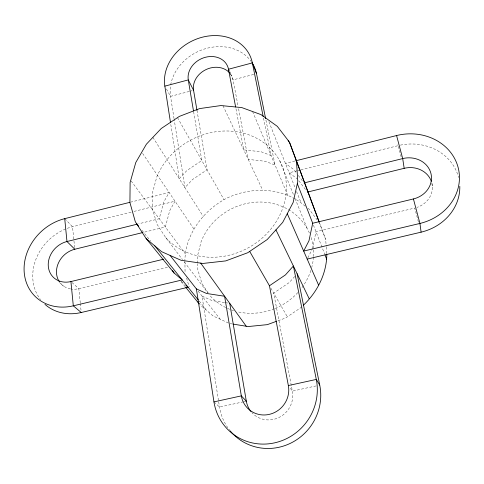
<?xml version="1.0" encoding="UTF-8"?>
<svg xmlns="http://www.w3.org/2000/svg" width="484" height="484" viewBox="0 0 484 484"><rect width="100%" height="100%" fill="white"/><g stroke="black" fill="none" stroke-linecap="round" stroke-linejoin="round"><path stroke-width="0.36" stroke-dasharray="2.42 1.81" d="M312.374 248.964L315.998 231.745L414.715 208.059L418.975 224.122M307.836 257.821L312.047 249.599M294.689 276.473L289.329 282.487L273.696 293.104L292.372 391.114A23.922 23.032 -50.4 0 1 279.692 417.129A23.922 23.032 -50.4 0 1 251.862 412.628M301.925 306.904L285.705 317.946L277.217 321.037M189.256 91.434L170.543 96.37L166.266 88.699M189.976 91.246L192.136 90.671M253.67 74.433L233.07 79.872A20.594 17.279 -26.2 0 0 230.317 73.707M130.432 202.191L169.134 192.499L163.713 202.118L159.23 218.726L138.733 223.789M294.919 161.003L285.415 163.38L293.921 169.666L296.559 173.133M131.097 212.137L72.515 226.724A47.45 40.952 -44.1 0 0 40.535 299.632M134.026 211.405L175.033 201.199L169.733 210.655L165.377 226.99L143.464 232.374M297.194 170.779L289.142 172.782L297.503 178.989M297.926 170.598L300.116 170.053M300.848 169.872L398.163 145.642L397.933 144.196M167.464 267.38L78.819 288.646A21.798 18.809 -44.1 0 1 71.202 289.057M243.422 401.817L219.506 407.044L214.46 402.361M244.148 401.653L246.32 401.182M316.137 385.917L292.372 391.114L289.958 387.781M224.546 302.536L211.974 300.57L202.016 296.063L218.568 401.085M225.284 302.651L228.98 303.226M232.489 324.008L229.591 323.536L213.014 315.925L199.547 304.345M305.156 206.196C283.636 186.957 250.694 186.207 225.623 198.749C203.28 210.885 185.687 233.947 184.894 259.902M307.969 208.314L309.094 209.161L317.129 219.857M181.246 281.379L184.676 284.308M59.447 282.474L63.797 286.262M71.971 282.505L78.819 288.646L80.259 302.815M64.723 218.647L72.515 226.724L73.889 240.233M181.052 281.567L185.318 286.824M199.226 301.06L207.11 310.843M142.018 230.378L150.451 240.844M198.113 291.096L220.226 319.234M165.679 237.541A69.139 61.063 -29.7 0 0 268.741 231.576A69.139 61.063 -29.7 0 0 255.104 137.468A69.139 61.063 -29.7 0 0 156.864 176.708L152.478 192.686L152.466 208.858L156.937 224.165L165.679 237.541L182.51 259.624M184.331 262.007L207.981 293.044M298.319 175.444L303.153 181.796M298.858 180.774L306.535 190.896M318.466 221.642L319.537 223.063L325.696 239.489L326.198 246.193M131.152 180.968L185.287 253.767M142.611 153.422L194.169 229.386M208.15 292.923L201.991 283.545L197.847 269.987L197.732 263.968M152.877 137.341L203.377 216.608M270.877 288.204L287.351 316.82M177.513 117.63L224.068 199.789M223.027 105.766L262.715 190.23M229.827 71.602L231.552 75.607M230.499 73.889L233.07 79.872L238.122 106.377M252.6 111.538L287.962 195.814M279.71 160.755L293.903 195.693M295.04 198.488L307.534 229.241M268.916 121.787L295.179 188.004M296.553 191.464L301.217 203.226M313.463 225.205L324.74 254.263M319.373 222.495L325.696 239.489M186.588 278.1L189.183 286.794M398.35 146.35L401.169 156.979M265.934 120.117L275.063 165.068L265.262 161.299L248.219 159.387L238.261 107.115M263.502 118.066L271.082 155.582L261.1 151.776L243.754 149.877L235.775 107.708M196.976 110.352L207.061 169.769L192.402 179.618L184.93 187.653L174.173 119.379M193.624 111.713L201.816 160.519L186.866 170.549L179.243 178.723L170.652 123.474M174.052 118.634L170.543 96.37A44.824 37.619 -26.2 0 1 170.465 86.352M218.683 401.829L219.506 407.044A52.072 50.142 -50.5 0 0 229.737 430.3M73.967 240.984L74.808 249.242M80.332 303.559L81.173 311.763M431.982 183.539L432.406 187.919M326.252 246.937L326.748 253.64M197.72 263.217L197.575 255.691L201.126 241.601A59.381 54.371 -29.7 0 1 287.768 209.215M184.906 260.634L185.063 272.304M288.416 209.59A59.381 54.371 -29.7 0 1 309.488 233.282M311.091 237.535A59.381 54.371 -29.7 0 1 313.505 256.453M313.463 257.185A59.381 54.371 -29.7 0 1 311.732 267.507M310.873 270.411A59.381 54.371 -29.7 0 1 303.813 284.949M303.401 285.554A59.381 54.371 -29.7 0 1 301.217 288.555M297.811 292.584A59.381 54.371 -29.7 0 1 275.003 308.489M274.301 308.774A59.381 54.371 -29.7 0 1 237.081 311.654M233.603 310.686A59.381 54.371 -29.7 0 1 209.802 295.434M170.689 84.918A44.824 37.619 -26.2 0 1 205.627 48.648A44.824 37.619 -26.2 0 1 251.19 61.468M70.464 288.936A21.798 18.809 -44.1 0 1 60.173 282.916M431.909 183.224A22.954 20.534 -8.8 0 1 416.887 207.436M400.353 145.139A49.967 44.703 -8.8 0 1 458.596 177.561"/><path stroke-width="0.73" d="M297.315 183.624L312.7 223.245L308.974 240.766L303.674 251.075L419.93 223.445A50.995 45.429 -9.2 0 0 458.094 167.337A50.995 45.429 -9.2 0 0 396.577 135.544L295.651 160.821M303.377 305.259C317.238 292.07 326.676 273.684 326.809 254.384M170.09 255.431L196.377 288.887L213.958 401.889L241.328 395.882A24.436 23.462 -49.2 0 0 269.074 414.425A24.436 23.462 -49.2 0 0 288.349 385.56L269.461 285.754L285.427 274.918L293.383 266L316.3 379.426L319.736 385.131A52.072 50.142 -50.5 0 1 291.501 442.763A52.072 50.142 -50.5 0 1 230.19 430.869M276.509 321.297L267.313 324.649L248.135 326.549L233.209 324.123M170.531 122.724L164.844 86.14L188.282 79.914A20.975 17.497 -26.2 0 1 205.307 57.306A20.975 17.497 -26.2 0 1 228.49 69.236L229.065 70.567M185.82 285.288L188.101 287.242L81.245 312.507L73.308 305.821A48.388 41.539 -43.8 0 1 24.279 273.151A48.388 41.539 -43.8 0 1 64.723 218.647L129.706 202.373M137.268 224.153L66.974 241.522A22.228 19.082 -43.8 0 0 48.321 266.575A22.228 19.082 -43.8 0 0 70.918 281.561L163.507 259.23M304.031 182.952L402.694 158.577A23.426 20.866 -9.2 0 1 430.869 173.193A23.426 20.866 -9.2 0 1 413.421 198.948L312.7 223.245M59.344 281.779A21.798 18.809 -44.1 0 1 74.808 249.242L142.738 232.556M307.437 192.088L404.176 168.323A22.954 20.534 -8.8 0 1 431.341 181.294M307.183 259.091L421.104 232.157A49.967 44.703 -8.8 0 0 459.794 186.346M288.349 385.56L316.3 379.426A53.192 51.08 -49.3 0 1 274.458 442.884A53.192 51.08 -49.3 0 1 213.958 401.889M196.377 288.887L206.517 293.461L224.6 296.25L241.328 395.882L246.32 401.182A23.922 23.032 -50.4 0 0 250.887 411.485M146.083 238.503L161.662 251.71L181.058 260.277L202.947 263.453L225.732 260.906L247.705 252.745L267.186 239.568L282.704 222.38L293.129 202.518L297.787 181.5L296.462 160.863L289.414 142.066L277.284 126.33L261.027 114.623L241.812 107.587L220.916 105.56L199.662 108.579L179.358 116.396L161.226 128.514L146.386 144.202L135.774 162.533L130.129 182.401L129.918 202.566L135.308 221.708L146.083 238.503L174.089 272.994L182.22 279.94L73.308 305.821L70.918 281.561M74.808 249.242L66.974 241.522L64.723 218.647M185.796 287.405L199.075 303.758M154.82 245.914L198.301 299.911M136.391 223.402L138.733 226.306M200.709 263.133L246.241 326.24M197.92 301.834L199.142 303.716M172.504 270.538L174.089 272.994M249.683 251.408L269.461 285.754M196.976 110.352L193.576 90.296L188.282 79.914L193.497 110.975M275.94 229.87L309.173 298.701M287.272 213.68L318.52 284.943M325.018 254.965L326.658 259.188M265.637 118.64L256.508 73.683L252.358 62.902A45.665 38.091 -26.2 0 0 201.955 37.304A45.665 38.091 -26.2 0 0 164.844 86.14M288.168 140.451L288.7 141.866M296.462 160.863L319.113 221.781M289.414 142.066L319.01 221.654M396.577 135.544L402.694 158.577L404.176 168.323M413.421 198.948L419.93 223.445L421.104 232.157M297.122 273.738L319.736 385.131M263.205 116.596L252.358 62.902L228.49 69.236L235.629 106.97M229.725 303.341L246.32 401.182M193.576 90.296A20.594 17.279 -26.2 0 1 206.045 69.569A20.594 17.279 -26.2 0 1 229.833 73.114M251.989 62.636A44.824 37.619 -26.2 0 1 252.727 63.828M253.078 64.433A44.824 37.619 -26.2 0 1 256.508 73.683M81.245 312.507A47.45 40.952 -44.1 0 1 44.958 304.363"/></g></svg>
